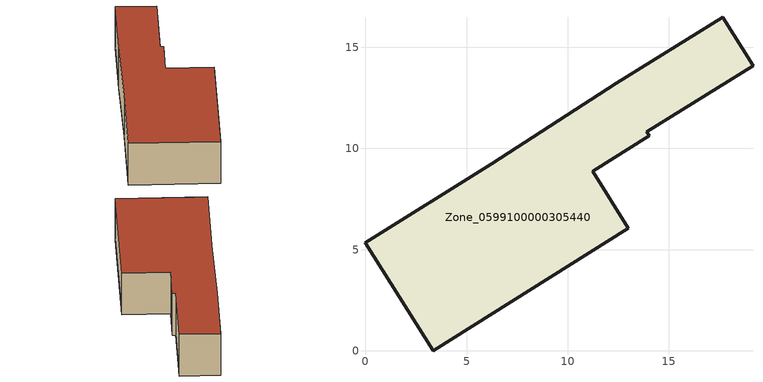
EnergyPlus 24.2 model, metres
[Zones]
Zone_0599100000305440
 floor ground (C_G): 12.4,13.21 17.66,16.49 19.16,14.1 13.9,10.82 14.03,10.62 11.24,8.87 13,6.06 3.34,0 0,5.35 6.23,9.25 z0.56
 wall outside (C_F): 11.24,8.87 14.03,10.62 13.9,10.82 19.16,14.1 17.66,16.49 12.4,13.21 6.23,9.25 0,5.35 3.34,0 13,6.06 11.24,8.87 z0.56:3.73
 roof outside (C_R): 13,6.06 11.24,8.87 14.03,10.62 13.9,10.82 19.16,14.1 17.66,16.49 12.4,13.21 6.23,9.25 0,5.35 3.34,0 z3.73
[BUILDING]
Pand.0599100000305440: North Axis=0; Terrain=City; Loads Convergence Tolerance Value=0.04; Temperature Convergence Tolerance Value=0.4; Solar Distribution=FullExterior; Maximum Number of Warmup Days=25; Minimum Number of Warmup Days=1
[Site:Location]
Rotterdam.The.Hague.AP_ZH_NLD Design_Conditions: Latitude=51.96; Longitude=4.45; Time Zone=1; Elevation=-4.5
[SITE:GROUNDTEMPERATURE:BUILDINGSURFACE]
18, 18, 18, 18, 18, 18, 18, 18, 18, 18, 18, 18
[MATERIAL] Thermal Absorptance=0.9; Solar Absorptance=0.7; Visible Absorptance=0.7
Name | Roughness | Thickness | Conductivity | Density | Specific Heat
G.TI.1946 | MediumSmooth | 0.15 | 1 | 540 | 1210
F.TI.1946 | Rough | 0.3 | 0.857143 | 1920 | 840
R.TI.1946 | MediumRough | 0.2 | 0.1 | 1500 | 1000
[CONSTRUCTION]
C_G: G.TI.1946
C_F: F.TI.1946
C_R: R.TI.1946
[ZONE]
Zone_0599100000305440: Type=1; Multiplier=1; Ceiling Height=Autocalculate; Volume=Autocalculate; Floor Area=autocalculate; Part of Total Floor Area=Yes
[ZONEINFILTRATION:DESIGNFLOWRATE]
Infil_Zone_0599100000305440: Zone or ZoneList or Space or SpaceList=Zone_0599100000305440; Schedule=AlwaysOn; Design Flow Rate Calculation Method=Flow/Area; Flow Rate per Floor Area=0.003; Constant Term Coefficient=1; Temperature Term Coefficient=0; Velocity Term Coefficient=0; Velocity Squared Term Coefficient=0
[HVACTEMPLATE:ZONE:IDEALLOADSAIRSYSTEM]
Zone_0599100000305440: Maximum Heating Supply Air Temperature=50; Minimum Cooling Supply Air Temperature=13; Maximum Heating Supply Air Humidity Ratio=0.0156; Minimum Cooling Supply Air Humidity Ratio=0.0077; Heating Limit=NoLimit; Cooling Limit=NoLimit; Dehumidification Control Type=ConstantSensibleHeatRatio; Cooling Sensible Heat Ratio=0.7; Dehumidification Setpoint=60; Humidification Control Type=None; Humidification Setpoint=30; Outdoor Air Method=None; Outdoor Air Flow Rate per Person=0.00944; Outdoor Air Flow Rate per Zone Floor Area=0; Outdoor Air Flow Rate per Zone=0; Demand Controlled Ventilation Type=None; Outdoor Air Economizer Type=NoEconomizer; Heat Recovery Type=None; Sensible Heat Recovery Effectiveness=0.7; Latent Heat Recovery Effectiveness=0.65
[ZONECONTROL:THERMOSTAT]
ThermostatControl_Zone_0599100000305440: Zone or ZoneList=Zone_0599100000305440; Control Type Schedule=DualSetpointControlType; Control 1=Thermostat_Zone_0599100000305440; Temperature Difference Between Cutout And Setpoint=0
[THERMOSTATSETPOINT:DUALSETPOINT]
Thermostat_Zone_0599100000305440: Heating Setpoint Temperature Schedule=HeatingSetpoint_Zone_0599100000305440; Cooling Setpoint Temperature Schedule=CoolingSetpoint_Zone_0599100000305440
[SCHEDULE:COMPACT]
HeatingSetpoint_Zone_0599100000305440: Through: 12/31, For: AllDays, Until: 24:00, 21
CoolingSetpoint_Zone_0599100000305440: Through: 12/31, For: AllDays, Until: 24:00, 24
DualSetpointControlType: Through: 12/31, For: AllDays, Until: 24:00, 4
AlwaysOn: Through: 12/31, For: AllDays, Until: 24:00, 1
